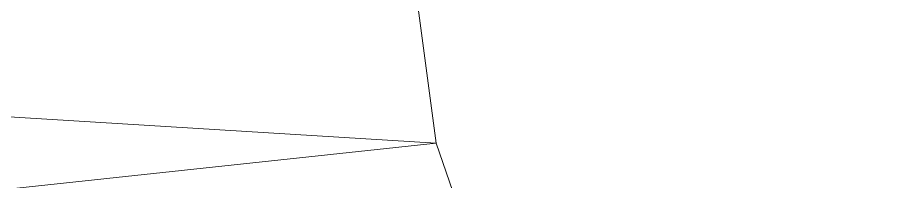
# Model space of a CAD drawing. Header units: millimetres. Extents: x -302 to 649, y -276 to -53.
# Drawn here: x -190.404268 to -190.401656, y -135.125313 to -135.124831 of the extents above; entities that cross this region are included whole.
import ezdxf

# ---------------------------------------------------------------- set-up
doc = ezdxf.new("R2010")
doc.units = ezdxf.units.MM
doc.header["$LTSCALE"] = 5
doc.header["$MEASUREMENT"] = 0

msp = doc.modelspace()

# ---------------------------------------------------------------- linework, layer by layer
at = {"color": 7, "lineweight": 0}
msp.add_lwpolyline([(-190.9431029, -134.7497258), (-191.043401, -134.7857303), (-191.0588314, -134.7934455), (-190.6370653, -134.8243064), (-190.6370653, -134.8705978), (-190.6447805, -134.9837546), (-190.7013589, -135.0583352), (-190.7116459, -135.0660504), (-190.8196592, -135.0994831), (-190.4030365, -135.1252006), (-190.40818, -135.0866244), (-190.4133235, -134.9554654), (-190.4107518, -134.688004)], dxfattribs=at)
for points in [[(-191.0588314, -134.7934455), (-191.1411272, -134.8731696), (-191.1514142, -134.8911718), (-191.1771317, -135.0043286), (-191.1617012, -135.0969114), (-191.0999793, -135.1894942), (-191.0099683, -135.2435008), (-190.8890963, -135.261503), (-190.8582353, -135.261503), (-190.7450786, -135.2332138), (-190.7142176, -135.2177834), (-190.6190631, -135.1483463), (-190.4030365, -135.1252006), (-190.8196592, -135.0994831), (-190.912242, -135.0634787), (-190.9482464, -134.9811829), (-190.901955, -134.898887), (-190.8942398, -134.8963153), (-190.7759395, -134.8603109), (-190.7425068, -134.8525956), (-190.6370653, -134.8243064)], [(-190.4030365, -135.1252006), (-190.6190631, -135.1483463), (-190.6113479, -135.1740637), (-190.5882021, -135.2435008), (-190.3618886, -135.2435008), (-190.3644604, -135.2357856)]]:
    msp.add_lwpolyline(points, close=True, dxfattribs=at)
msp.add_arc((-189.4877628, -137.6828182), 6.6, 94.34475204, 157.88014341)

doc.saveas('drawing.dxf')
